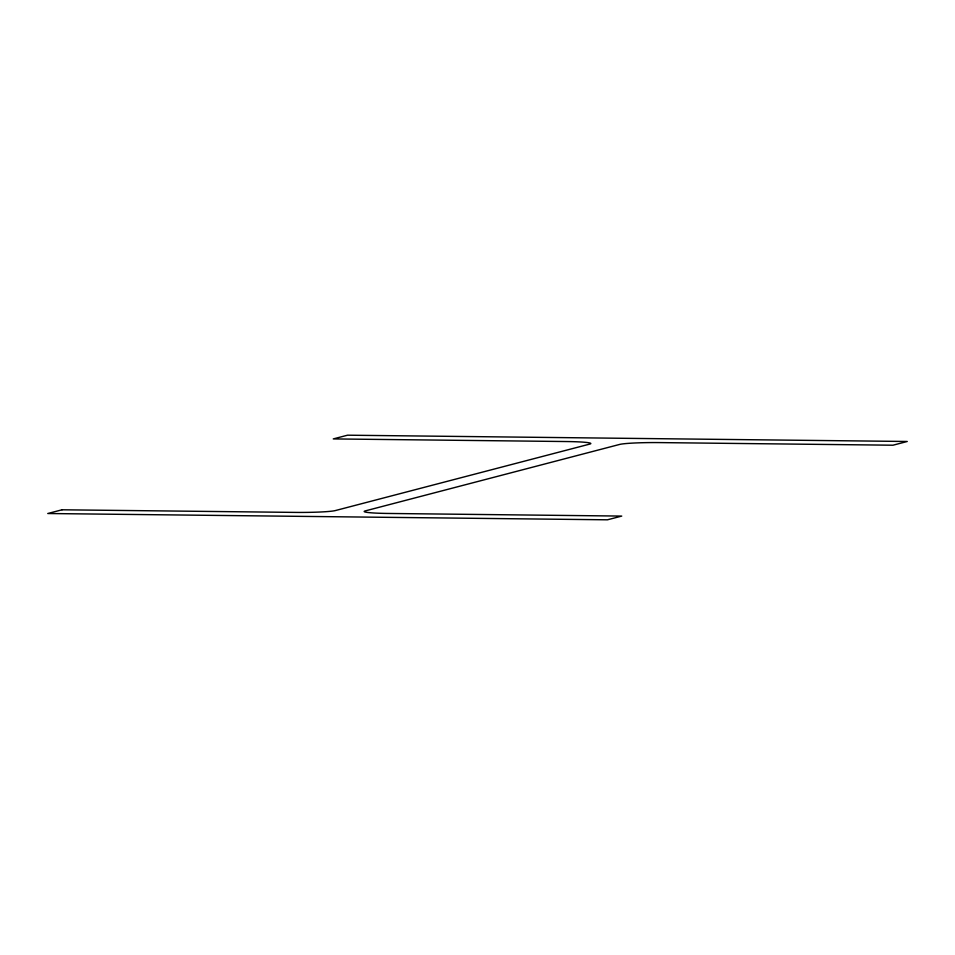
<?xml version="1.0" encoding="UTF-8"?>
<svg xmlns="http://www.w3.org/2000/svg" width="955" height="955" viewBox="0 0 955 955"><rect width="100%" height="100%" fill="white"/><g stroke="black" fill="none" stroke-linecap="round" stroke-linejoin="round"><path stroke-width="1.43" d="M62.039 509.791L47.75 513.515L607.452 519.807L621.741 516.082L388.351 513.456A32.613 2.22 -0.4 0 1 365.276 510.901L619.64 444.433A32.613 2.22 -0.4 0 1 659.571 442.595L892.961 445.209L907.25 441.485L347.548 435.194L333.259 438.918L566.649 441.544A32.613 2.22 -0.4 0 1 589.724 444.099L335.36 510.567A32.613 2.22 -0.4 0 1 295.429 512.405L62.039 509.791"/></g></svg>
